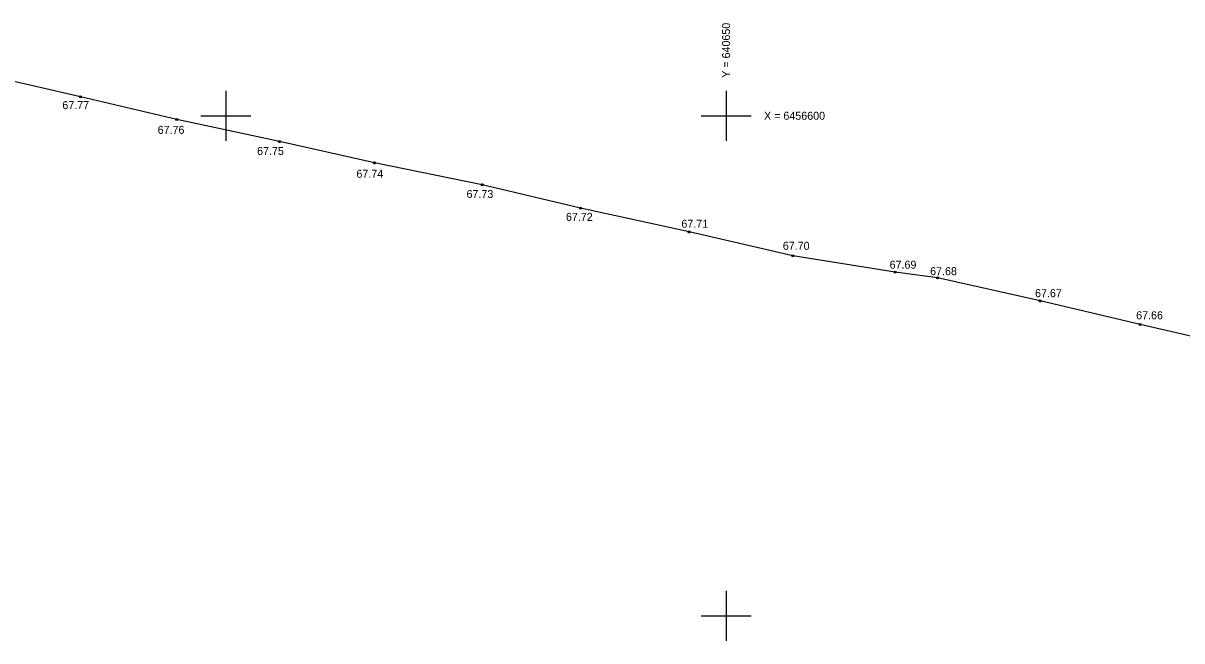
# Model space of a CAD drawing. Extents: x 640098 to 641052, y 6456548 to 6456702.
# Drawn here: x 640579.7 to 640695.6, y 6456547.5 to 6456609.3 of the extents above; entities that cross this region are included whole.
import ezdxf

# ---------------------------------------------------------------- set-up
doc = ezdxf.new("R2010")
doc.units = 0
for name, color, linetype in [('ELRAJATIS', 7, 'Continuous'), ('Level 57', 7, 'Continuous'), ('MOOTKORG', 7, 'Continuous'), ('MOOTPIIR', 7, 'Continuous'), ('TORU_NR', 7, 'Continuous')]:
    doc.layers.add(name, color=color, linetype=linetype)

msp = doc.modelspace()

# ---------------------------------------------------------------- linework, layer by layer
at = {"layer": 'ELRAJATIS'}
msp.add_lwpolyline([(640701.8, 6456576.72), (640691.41, 6456579.12), (640681.41, 6456581.48), (640671.15, 6456583.79), (640666.91, 6456584.36), (640656.68, 6456585.99), (640646.32, 6456588.38), (640635.45, 6456590.75), (640625.61, 6456593.11), (640614.86, 6456595.28), (640605.34, 6456597.41), (640595.07, 6456599.63), (640585.46, 6456601.88), (640575.16, 6456604.27)], dxfattribs=at)
at = {"layer": 'MOOTKORG'}
for p, q in [((640585.46, 6456601.88), (640585.46, 6456601.88)), ((640595.07, 6456599.63), (640595.07, 6456599.63)), ((640605.34, 6456597.41), (640605.34, 6456597.41)), ((640614.86, 6456595.28), (640614.86, 6456595.28)), ((640625.61, 6456593.11), (640625.61, 6456593.11)), ((640635.45, 6456590.75), (640635.45, 6456590.75)), ((640646.32, 6456588.38), (640646.32, 6456588.38)), ((640656.68, 6456585.99), (640656.68, 6456585.99)), ((640666.91, 6456584.36), (640666.91, 6456584.36)), ((640671.15, 6456583.79), (640671.15, 6456583.79)), ((640681.41, 6456581.48), (640681.41, 6456581.48)), ((640691.41, 6456579.12), (640691.41, 6456579.12))]:
    msp.add_line(p, q, dxfattribs=at)
for centre in [(640585.46, 6456601.88), (640595.07, 6456599.63), (640605.34, 6456597.41), (640614.86, 6456595.28), (640625.61, 6456593.11), (640635.45, 6456590.75), (640646.32, 6456588.38), (640656.68, 6456585.99), (640666.91, 6456584.36), (640671.15, 6456583.79), (640681.41, 6456581.48), (640691.41, 6456579.12)]:
    msp.add_circle(centre, 0.1, dxfattribs=at)
at = {"layer": 'MOOTPIIR'}
for p, q in [((640600, 6456602.5), (640600, 6456597.5)), ((640650, 6456602.5), (640650, 6456597.5)), ((640597.5, 6456600), (640602.5, 6456600)), ((640647.5, 6456600), (640652.5, 6456600)), ((640650, 6456552.5), (640650, 6456547.5)), ((640647.5, 6456550), (640652.5, 6456550))]:
    msp.add_line(p, q, dxfattribs=at)

# ---------------------------------------------------------------- texts
at = {"layer": 'Level 57'}
msp.add_text(' Y = 640650', height=0.8, rotation=90, dxfattribs=at).set_placement((640650.4, 6456603.5))
msp.add_text(' X = 6456600', height=0.8, dxfattribs=at).set_placement((640653.5, 6456599.6))
at = {"layer": 'TORU_NR'}
for s, p in [('67.77', (640583.64, 6456600.66)), ('67.76', (640593.17, 6456598.19)), ('67.75', (640603.11, 6456596.08)), ('67.74', (640613.04, 6456593.8)), ('67.73', (640624.05, 6456591.78)), ('67.72', (640633.99, 6456589.49)), ('67.71', (640645.53, 6456588.8)), ('67.70', (640655.67, 6456586.6)), ('67.69', (640666.35, 6456584.71)), ('67.68', (640670.4, 6456584.06)), ('67.67', (640680.89, 6456581.86)), ('67.66', (640691, 6456579.65))]:
    msp.add_text(s, height=0.8, dxfattribs=at).set_placement(p)

doc.saveas('drawing.dxf')
